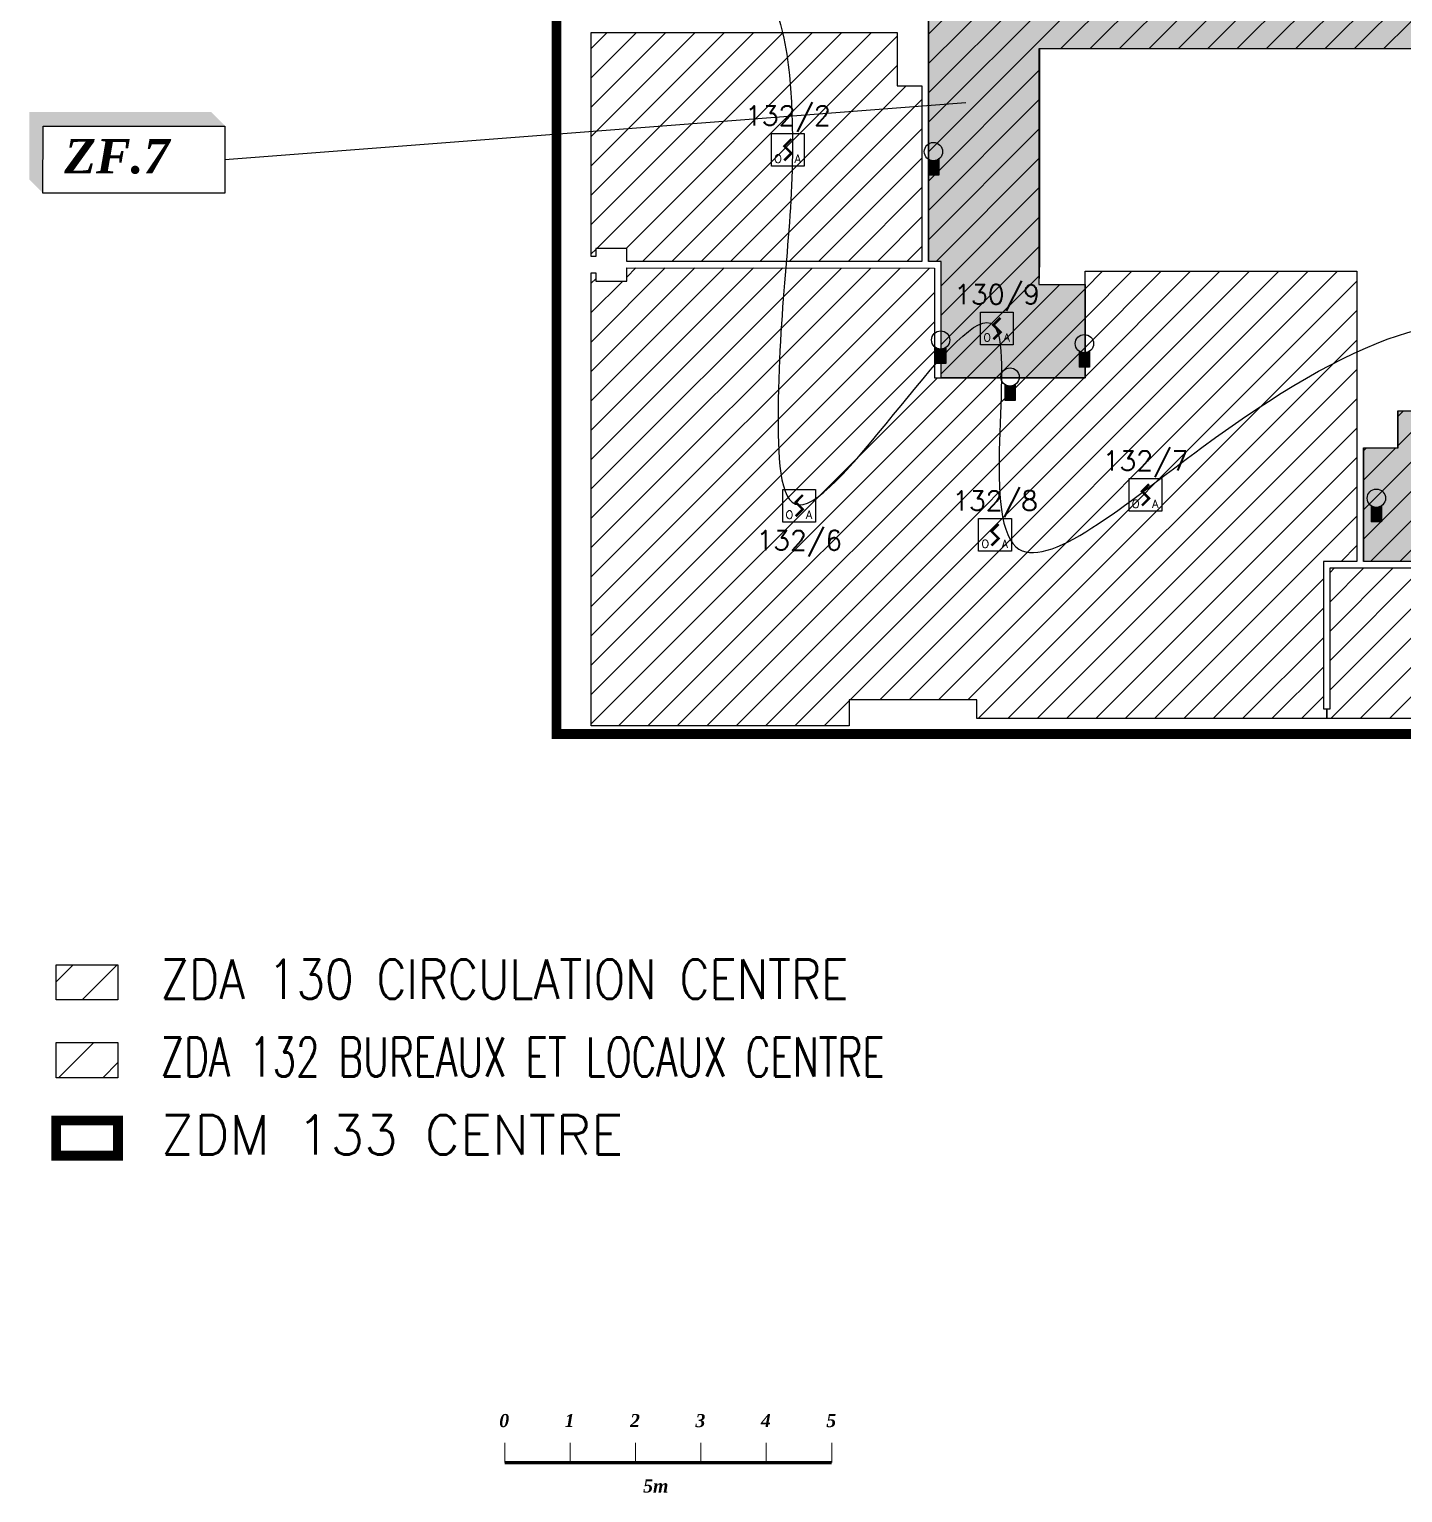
# Model space of a CAD drawing. Header units: millimetres. Extents: x 106.5 to 184.7, y 0.5 to 81.7.
# Drawn here: x 106.55 to 127.55, y 5.71 to 28.08 of the extents above; entities that cross this region are included whole.
import ezdxf
from ezdxf.enums import TextEntityAlignment as Align

# ---------------------------------------------------------------- set-up
doc = ezdxf.new("R2010")
doc.units = ezdxf.units.MM
doc.linetypes.add('CONTINU', pattern=[0])
for name, color, linetype in [('ATEIS ZONES MES', 7, 'Continuous'), ('JCC-ADRESSAGE', 6, 'Continuous'), ('JCC-FILERIE SDI', 6, 'Continuous'), ('JCC-INDICATEUR ACTION', 1, 'Continuous'), ('JCC-LOCAUX', 4, 'Continuous'), ('JCC-OPTIQUE_A', 1, 'Continuous'), ('JCC-ZONING ZDA-ZDM', 5, 'Continuous')]:
    doc.layers.add(name, color=color, linetype=linetype)
doc.styles.add('LOCAUX', font='romans.shx', dxfattribs={"width": 0.75})
doc.styles.add('ROMANC9', font='')
doc.styles.get("Standard").update_dxf_attribs({"font": 'romans.shx'})
doc.styles.add('TEXTE', font='romans.shx')
doc.styles.get('ROMANC9').set_extended_font_data('Times New Roman', italic=True, bold=True)
pattern_1 = [(45, (114.63662, 6.1839), (-0.2245064, 0.2245064), [])]

# ---------------------------------------------------------------- blocks, each defined once
blk = doc.blocks.new('optique_a')
at = {"layer": 'JCC-OPTIQUE_A', "color": 0}
blk.add_lwpolyline([(-2.5, 2.5), (2.5, 2.5), (2.5, -2.5), (-2.5, -2.5)], close=True, dxfattribs=at)
at = {"layer": 'JCC-OPTIQUE_A', "color": 0, "const_width": 0.385}
blk.add_lwpolyline([(0.54, 1.63), (-0.54, 0.54), (0.54, -0.54), (-0.54, -1.63)], dxfattribs=at)
at = {"layer": 'JCC-ADRESSAGE', "style": 'TEXTE'}
blk.add_attdef('ADRESSE', text='', height=3, dxfattribs=at).set_placement((0, 5), align=Align.MIDDLE)
at = {"layer": 'JCC-LOCAUX', "style": 'LOCAUX', "width": 0.85, "flags": 8}
for p in [(0, 13.75), (0, 11.25), (0, 8.75)]:
    blk.add_attdef('PIECE', text='', height=1.75, dxfattribs=at).set_placement(p, align=Align.MIDDLE)
at = {"layer": 'JCC-OPTIQUE_A', "color": 0}
for s, p in [('O', (-1.5, -2)), ('A', (1.5, -2))]:
    blk.add_text(s, height=1.25, dxfattribs=at).set_placement(p, align=Align.CENTER)
blk = doc.blocks.new('indicateur action')
at = {"layer": 'JCC-INDICATEUR ACTION'}
blk.add_hatch(color=0, dxfattribs=at).paths.add_polyline_path([(0.8, -0.05, -0.315344), (-0.8, -0.05), (-0.8, -2.5), (0.8, -2.5)])
at = {"layer": 'JCC-INDICATEUR ACTION', "color": 0}
for p, q in [((-0.8, -0.05), (-0.8, -2.5)), ((0.8, -0.05), (0.8, -2.5)), ((0.8, -2.5), (-0.8, -2.5))]:
    blk.add_line(p, q, dxfattribs=at)
blk.add_circle((0, 1.1), 1.4, dxfattribs=at)
at = {"layer": 'JCC-ADRESSAGE', "style": 'TEXTE'}
blk.add_attdef('ADRESSE', text='', height=3, dxfattribs=at).set_placement((0, 5), align=Align.MIDDLE)
at = {"layer": 'JCC-LOCAUX', "lineweight": 0, "style": 'LOCAUX', "width": 0.75, "flags": 8}
for p in [(0, 13.75), (0, 11.25), (0, 8.75)]:
    blk.add_attdef('PIECE', text='', height=1.75, dxfattribs=at).set_placement(p, align=Align.MIDDLE)
blk = doc.blocks.new('ECHELLE')
at = {"linetype": 'Continuous', "lineweight": 20}
for p, q in [((0, 3), (0, 0)), ((10, 0), (10, 3)), ((20, 0), (20, 3)), ((30, 0), (30, 3)), ((40, 0), (40, 3)), ((50, 0), (50, 3))]:
    blk.add_line(p, q, dxfattribs=at)
at = {"linetype": 'Continuous', "lineweight": 20, "const_width": 0.5, "flags": 128}
blk.add_lwpolyline([(0, 0), (50, 0)], dxfattribs=at)
at = {"linetype": 'Continuous', "style": 'ROMANC9'}
for s, p in [('0', (-0.83, 5.42)), ('1', (9.17, 5.42)), ('2', (19.17, 5.42)), ('3', (29.17, 5.42)), ('4', (39.17, 5.42)), ('5', (49.17, 5.42)), ('5m', (21.17, -4.58))]:
    blk.add_text(s, height=2, dxfattribs=at).set_placement(p)

msp = doc.modelspace()

# ---------------------------------------------------------------- hatches: boundary and pattern name
at = {"layer": 'ATEIS ZONES MES'}
h = msp.add_hatch(dxfattribs=at)
h.set_pattern_fill('DOTS', color=1, scale=0.1, style=0)
h.set_pattern_definition([(0, (141.33471, 6.18391), (0.079375, 0.15875), [0, -0.15875])])
h.paths.add_polyline_path([(120.303, 31.014), (122.043, 31.014), (122.043, 31.011), (122.143, 31.011), (122.143, 31.384), (125.563, 31.384), (129.838, 31.384), (129.838, 31.634), (131.388, 31.634), (131.961, 31.634), (136.068, 31.634), (136.068, 31.434), (136.543, 31.434), (136.543, 31.559), (136.616, 31.559), (136.613, 28.234), (136.443, 28.234), (136.443, 27.534), (136.643, 27.534), (136.643, 22.959), (136.643, 19.949), (126.954, 19.949), (126.954, 21.684), (127.479, 21.684), (127.479, 22.249), (129.671, 22.249), (129.673, 22.249), (129.673, 21.684), (132.493, 21.684), (132.493, 27.784), (121.993, 27.784), (121.993, 24.535), (121.986, 24.182), (122.691, 24.182), (122.691, 22.757), (120.491, 22.757), (120.491, 24.533), (120.303, 24.535)])
at = {"layer": 'JCC-ZONING ZDA-ZDM'}
h = msp.add_hatch(dxfattribs=at)
h.set_pattern_fill('ANSI31', color=113, scale=0.1, style=0)
h.set_pattern_definition(pattern_1)
h.paths.add_polyline_path([(120.297, 31.014), (122.037, 31.014), (122.037, 31.011), (122.137, 31.011), (122.137, 31.384), (125.557, 31.384), (129.831, 31.384), (129.831, 31.634), (131.381, 31.634), (131.955, 31.634), (136.062, 31.634), (136.062, 31.434), (136.537, 31.434), (136.537, 31.559), (136.609, 31.559), (136.607, 28.234), (136.437, 28.234), (136.437, 27.534), (136.637, 27.534), (136.637, 22.959), (136.637, 19.949), (126.947, 19.949), (126.947, 21.684), (127.472, 21.684), (127.472, 22.249), (129.664, 22.249), (129.667, 22.249), (129.667, 21.684), (132.487, 21.684), (132.487, 27.784), (121.987, 27.784), (121.987, 24.535), (121.986, 24.182), (122.691, 24.182), (122.691, 22.757), (120.491, 22.757), (120.491, 24.533), (120.297, 24.535)])
h = msp.add_hatch(dxfattribs=at)
h.set_pattern_fill('ANSI31', color=201, scale=0.1, style=0)
h.set_pattern_definition(pattern_1)
h.paths.add_polyline_path([(120.197, 24.534), (115.687, 24.534), (115.687, 24.734), (115.212, 24.734), (115.212, 24.609), (115.142, 24.609), (115.142, 28.034), (119.717, 28.034), (119.717, 28.034), (119.817, 28.034), (119.817, 27.219), (120.197, 27.219)])
h = msp.add_hatch(dxfattribs=at)
h.set_pattern_fill('ANSI31', color=201, scale=0.1, style=0)
h.set_pattern_definition(pattern_1)
h.paths.add_polyline_path([(115.142, 24.359), (115.212, 24.359), (115.212, 24.235), (115.687, 24.235), (115.687, 24.435), (120.391, 24.434), (120.391, 22.757), (121.987, 22.757), (122.691, 22.757), (122.691, 24.384), (126.847, 24.384), (126.847, 19.949), (126.437, 19.949), (126.337, 19.949), (126.337, 17.696), (126.387, 17.696), (126.387, 17.546), (121.037, 17.546), (121.037, 17.834), (120.837, 17.834), (120.79, 17.834), (119.087, 17.834), (119.087, 17.434), (115.142, 17.434)])
h = msp.add_hatch(dxfattribs=at)
h.set_pattern_fill('ANSI31', color=201, scale=0.1, style=0)
h.set_pattern_definition(pattern_1)
h.paths.add_polyline_path([(126.387, 17.546), (126.387, 17.696), (126.437, 17.696), (126.437, 19.849), (131.148, 19.849), (131.148, 17.309), (128.637, 17.309), (128.637, 17.313), (128.637, 17.759), (128.037, 17.759), (128.037, 17.546)])
h = msp.add_hatch(dxfattribs=at)
h.set_pattern_fill('ANSI31', color=113, scale=0.15, style=0)
h.set_pattern_definition([(45, (107.60386, -2.00117), (-0.33676, 0.33676), [])])
h.paths.add_polyline_path([(106.96, 13.781), (107.906, 13.781), (107.906, 13.244), (106.96, 13.244)])
h = msp.add_hatch(dxfattribs=at)
h.set_pattern_fill('ANSI31', color=201, scale=0.15, style=0)
h.set_pattern_definition([(45, (107.60386, -0.8109), (-0.33676, 0.33676), [])])
h.paths.add_polyline_path([(106.96, 12.591), (107.906, 12.591), (107.906, 12.054), (106.96, 12.054)])

# ---------------------------------------------------------------- linework, layer by layer
at = {"layer": 'ATEIS ZONES MES', "color": 1}
msp.add_line((109.539, 26.092), (120.867, 26.964), dxfattribs=at)
msp.add_lwpolyline([(136.443, 28.234), (136.443, 27.534), (136.643, 27.534), (136.643, 22.959), (136.643, 19.949), (126.954, 19.949), (126.954, 21.684), (127.479, 21.684), (127.479, 22.249), (129.671, 22.249), (129.673, 22.249), (129.673, 21.684), (132.493, 21.684), (132.493, 27.784), (121.993, 27.784), (121.993, 24.535), (121.986, 24.182), (122.691, 24.182), (122.691, 22.757), (120.491, 22.757), (120.491, 24.533), (120.303, 24.535), (120.303, 31.014)], dxfattribs=at)
at = {"layer": 'ATEIS ZONES MES', "color": 1, "linetype": 'CONTINU'}
msp.add_lwpolyline([(106.759, 25.581), (106.76, 26.605), (109.539, 26.604), (109.539, 25.58)], close=True, dxfattribs=at)
for points in [[(106.55, 26.82), (106.549, 25.791), (106.76, 26.61)], [(109.329, 26.819), (106.55, 26.82), (106.76, 26.61)], [(106.76, 26.61), (109.539, 26.609), (109.329, 26.819)], [(106.549, 25.791), (106.759, 25.581), (106.76, 26.61)]]:
    msp.add_solid(points, dxfattribs=at)
at = {"layer": 'JCC-FILERIE SDI', "color": 3}
msp.add_open_spline([(135.58, 22.898), (135.805, 22.982), (136.339, 23.184), (135.553, 25.431), (135.212, 29.458), (128.923, 27.02), (127.276, 32.335), (123.936, 28.664), (121.04, 28.666), (116.856, 30.956), (118.044, 28.39), (118.197, 27.255), (118.269, 25.242), (117.946, 23.65), (118.045, 19.223), (122.333, 26.514), (120.631, 18.49), (125.697, 22.91), (128.999, 24.294), (129.625, 21.851), (129.4, 20.435), (127.482, 17.699), (134.783, 17.349), (131.078, 20.71), (132.691, 21.454), (133.207, 21.576), (133.344, 21.609)], degree=3, knots=[0.450609, 0.450609, 0.450609, 0.450609, 1.049842, 1.878778, 5.906092, 11.769725, 14.224145, 18.114268, 21.134191, 24.360618, 26.229503, 26.890032, 27.984525, 32.014501, 33.536883, 36.702704, 39.182013, 41.265241, 45.28587, 46.026753, 48.241578, 49.798134, 53.939942, 56.416128, 57.617713, 58.051183, 58.051183, 58.051183, 58.051183], dxfattribs=at)
at = {"layer": 'JCC-ZONING ZDA-ZDM', "color": 17, "const_width": 0.15}
msp.add_lwpolyline([(136.836, 31.467), (137.017, 31.467), (137.017, 28.409), (136.686, 28.409), (136.686, 19.949), (134.658, 19.945), (134.658, 17.309), (114.611, 17.309), (114.611, 31.484), (119.896, 31.484), (119.896, 30.824), (122.205, 30.824), (122.205, 31.251), (129.681, 31.241), (129.722, 31.241), (129.722, 31.467), (137.017, 31.467)], dxfattribs=at)
at = {"layer": 'JCC-ZONING ZDA-ZDM', "color": 113}
msp.add_lwpolyline([(136.437, 28.234), (136.437, 27.534), (136.637, 27.534), (136.637, 22.959), (136.637, 19.949), (126.947, 19.949), (126.947, 21.684), (127.472, 21.684), (127.472, 22.249), (129.664, 22.249), (129.667, 22.249), (129.667, 21.684), (132.487, 21.684), (132.487, 27.784), (121.987, 27.784), (121.987, 24.535), (121.986, 24.182), (122.691, 24.182), (122.691, 22.757), (120.491, 22.757), (120.491, 24.533), (120.297, 24.535), (120.297, 31.014)], dxfattribs=at)
at = {"layer": 'JCC-ZONING ZDA-ZDM', "color": 201}
for points in [[(120.197, 24.534), (115.687, 24.534), (115.687, 24.734), (115.212, 24.734), (115.212, 24.609), (115.142, 24.609), (115.142, 28.034), (119.717, 28.034), (119.717, 28.034), (119.817, 28.034), (119.817, 27.219), (120.197, 27.219)], [(106.96, 12.591), (107.906, 12.591), (107.906, 12.054), (106.96, 12.054)]]:
    msp.add_lwpolyline(points, close=True, dxfattribs=at)
for points in [[(115.142, 24.359), (115.212, 24.359), (115.212, 24.235), (115.687, 24.235), (115.687, 24.435), (120.391, 24.434), (120.391, 22.757), (121.987, 22.757), (122.691, 22.757), (122.691, 24.384), (126.847, 24.384), (126.847, 19.949), (126.437, 19.949), (126.337, 19.949), (126.337, 17.696), (126.387, 17.696), (126.387, 17.546), (121.037, 17.546), (121.037, 17.834), (120.837, 17.834), (120.79, 17.834), (119.087, 17.834), (119.087, 17.434), (115.142, 17.434), (115.142, 24.359)], [(126.387, 17.546), (126.387, 17.696), (126.437, 17.696), (126.437, 19.849), (131.148, 19.849), (131.148, 17.309), (128.637, 17.309), (128.637, 17.313), (128.637, 17.759), (128.037, 17.759), (128.037, 17.546), (126.387, 17.546)]]:
    msp.add_lwpolyline(points, dxfattribs=at)
at = {"layer": 'JCC-ZONING ZDA-ZDM', "color": 113}
msp.add_lwpolyline([(106.96, 13.781), (107.906, 13.781), (107.906, 13.244), (106.96, 13.244)], close=True, dxfattribs=at)
at = {"layer": 'JCC-ZONING ZDA-ZDM', "color": 17, "const_width": 0.15}
msp.add_lwpolyline([(106.96, 11.4), (107.906, 11.4), (107.906, 10.863), (106.96, 10.863)], close=True, dxfattribs=at)

# ---------------------------------------------------------------- block references
at = {"xscale": 0.1, "yscale": 0.1, "zscale": 0.1}
msp.add_blockref('ECHELLE', (113.818, 6.171), dxfattribs=at)
at = {"layer": 'JCC-INDICATEUR ACTION', "lineweight": 0, "xscale": 0.1000000000000014, "yscale": 0.1000000000000014}
for p in [(120.374, 26.104), (120.484, 23.224), (122.682, 23.168), (121.545, 22.658), (127.146, 20.805)]:
    msp.add_blockref('indicateur action', p, dxfattribs=at)
at = {"layer": 'JCC-OPTIQUE_A', "lineweight": 0, "xscale": 0.1000000000000014, "yscale": 0.1000000000000014}
for p, values in [((118.148, 26.243), {'ADRESSE': '132/2'}), ((121.345, 23.509), {'ADRESSE': '130/9'}), ((123.616, 20.966), {'ADRESSE': '132/7'}), ((121.315, 20.355), {'ADRESSE': '132/8'})]:
    msp.add_blockref('optique_a', p, dxfattribs=at).add_auto_attribs(values)
at = {"layer": 'JCC-OPTIQUE_A', "lineweight": 0}
ref = msp.add_blockref('optique_a', (118.322, 20.8), dxfattribs=dict(at, xscale=0.1000000000000014, yscale=0.1000000000000014))
ref.add_attrib('ADRESSE', '132/6', dxfattribs={"layer": 'JCC-ADRESSAGE', "height": 0.3, "style": 'TEXTE'}).set_placement((118.322, 20.25), align=Align.MIDDLE)

# ---------------------------------------------------------------- texts
at = {"layer": 'ATEIS ZONES MES', "insert": (107.085, 26.406), "char_height": 0.525, "width": 10.93839, "attachment_point": 1, "rotation": 359.9802}
msp.add_mtext('{\\fTimes New Roman|b1|i1|c0|p18;ZF.7}', dxfattribs=at)
at = {"layer": 'JCC-ZONING ZDA-ZDM', "color": 113, "insert": (108.558, 13.862), "char_height": 0.6, "width": 18.5478, "attachment_point": 1}
msp.add_mtext('{\\W0.85;ZDA 130 CIRCULATION CENTRE}', dxfattribs=at)
at = {"layer": 'JCC-ZONING ZDA-ZDM', "color": 201, "insert": (108.558, 12.671), "char_height": 0.6, "width": 18.5478, "attachment_point": 1}
msp.add_mtext('{\\W0.7;ZDA 132 BUREAUX ET LOCAUX CENTRE}', dxfattribs=at)
at = {"layer": 'JCC-ZONING ZDA-ZDM', "color": 17, "insert": (108.558, 11.481), "char_height": 0.6, "width": 12.60006, "attachment_point": 1}
msp.add_mtext('ZDM 133 CENTRE', dxfattribs=at)

doc.saveas('drawing.dxf')
